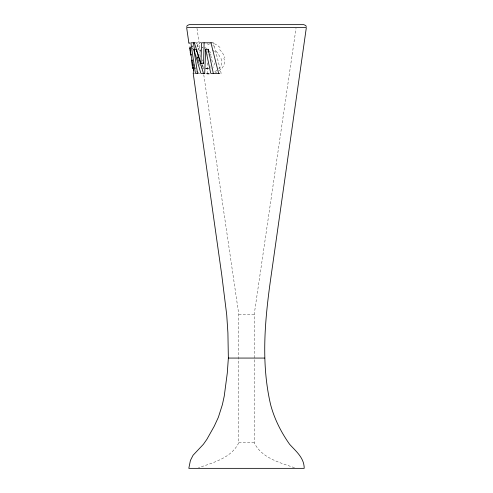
<?xml version="1.0" encoding="UTF-8"?>
<svg xmlns="http://www.w3.org/2000/svg" width="493" height="493" viewBox="0 0 493 493"><rect width="100%" height="100%" fill="white"/><g stroke="black" fill="none" stroke-linecap="round" stroke-linejoin="round"><path stroke-width="0.37" stroke-dasharray="2.46 1.85" d="M294.457 467.715C279.685 462.613 261.586 457.979 254.191 442.702L254.203 314.466L296.016 28.366M207.608 62.845L207.257 73.383L204.694 73.383M207.941 55.315L208.021 53.811M197.157 46.841L198.291 44.204L200.275 42.663M200.287 50.046L199.825 53.096L200.164 57.336M197.822 49.787L198.833 48.332L200.331 47.63M203.775 74.782L238.797 314.466L238.809 442.702C231.414 457.979 213.315 462.613 198.543 467.715M195.949 43.92L197.705 42.663L200.417 42.225A27.528 13.354 47.2 0 1 201.045 42.256M218.787 68.786C221.714 66.204 222.676 61.896 221.314 58.273M216.926 70.351L213.999 72.107M218.763 70.863C223.089 68.435 225.825 63.086 223.877 58.273M216.809 71.984L215.33 72.65M202.112 47.883L202.765 47.661M209.34 73.648L205.932 73.95M209.414 73.938L206.197 73.95M194.322 42.792L196.886 42.792L200.059 53.275M212.489 42.792L213.512 42.792L221.184 73.383L220.642 73.383M193.866 68.25L195.789 68.25L195.715 67.738M205.205 68.632L207.769 68.632M194.106 73.383L194.784 73.383M198.211 73.383L199.708 73.383M238.803 314.466L254.197 314.466M238.815 442.702L254.185 442.702M208.761 73.95L205.938 73.623M207.276 68.613L205.821 68.311M204.49 47.568L207.67 48.604M202.229 47.605L202.851 47.716M203.979 68.509L203.024 68.219M209.593 43.692L210.228 43.976M207.023 43.692L210.215 45.368M204.453 48.271L205.106 48.604M212.779 45.368L214.054 46.2M202.95 65.97L202.204 64.731M200.38 65.97L199.875 65.168M210.117 53.891L210.554 54.815M199.64 64.731L199.024 63.32M210.776 55.364L211.99 60.738M202.21 59.789L202.654 61.083M198.673 62.297L198.845 62.814M192.276 45.67L192.578 46.915M197.675 57.854L197.594 57.336M197.921 59.018L198.285 61.378M197.625 57.077L197.822 58.371M197.379 58.131L197.268 57.367M196.99 28.366L200.331 51.192M202.327 64.891L202.882 68.693M192.899 48.363L192.966 48.801M197.182 56.726L197.021 55.45M195.918 67.849L195.955 68.336M214.683 62.962A7.229 5.515 77.6 0 1 213.198 66.068M208.921 68.576A12.621 8.794 85.7 0 1 207.313 68.28M213.549 66.943A12.621 8.794 85.7 0 1 213.068 67.313M211.25 68.256A12.621 8.794 85.7 0 1 210.918 68.361M203.923 67.516A10.322 6.501 -87.4 0 1 202.759 66.327M209.124 50.915A12.085 7.395 68.5 0 1 211.688 54.39M219.644 49.694A17.31 15.024 72.5 0 1 224.907 57.934M214.43 43.698A27.565 19.893 64.8 0 1 220.389 47.815M196.929 47.088A11.721 5.472 77 0 1 197.034 46.662M198.137 60.805A21.846 7.888 81.2 0 1 197.675 58.094M202.179 68.878A15.006 6.347 82.1 0 1 201.28 66.912M212.2 60.75A7.777 5.996 77.1 0 1 212.175 62.124M210.831 65.933A7.777 5.996 77.1 0 1 210.69 66.124M208.348 68.361A12.621 8.794 85.7 0 1 205.784 68.521M210.979 66.943A12.621 8.794 85.7 0 1 210.505 67.313M202.999 68.379A10.322 6.501 -87.4 0 1 202.759 68.299M198.383 62.512A16.719 8.418 81.1 0 1 197.373 57.884M216.051 51.173A17.31 13.089 67.1 0 1 220.525 58.531M198.531 72.594A15.049 9.133 -80.2 0 1 196.75 71.023M212.582 50.126A27.565 15.16 55 0 1 215.447 52.782M196.085 71.842A7.814 0.783 84.6 0 1 196.066 72.132M196.029 72.483A8.738 0.678 86.1 0 1 195.992 72.317M192.486 47.661A7.457 0.881 81 0 1 192.757 49.066"/><path stroke-width="0.74" d="M204.108 42.792L203.554 63.659L200.99 63.659L201.545 42.792L212.23 42.792M193.207 73.309L221.733 274.767L226.712 314.805L227.908 332.849L228.358 358.066L227.285 373.084L224.253 396.039L222.405 404.58L218.356 417.306L214.227 426.248L206.826 439.417L203.375 444.31L193.065 455.261L190.409 460.462L188.807 468.35L304.206 468.35C304.23 457.849 296.028 451.378 289.625 444.31C281.115 432.262 274.354 418.877 270.595 404.58C260.631 361.942 265.092 317.603 271.267 274.767L306.35 27.577L186.65 27.577L188.837 42.854M204.694 73.383L205.698 49.3L208.262 49.3L213.327 73.383M193.441 71.719L193.262 73.174M208.095 52.307L208.262 49.3M186.711 26.542L187.248 25.537L189.189 24.65L303.811 24.65L305.752 25.537L306.289 26.542M191.389 60.084L192.042 60.084L192.116 60.59M189.639 47.938L190.273 47.92M194.501 42.792L190.871 42.792L195.431 73.383L198.001 73.383M197.57 73.383L193.866 49.3L196.46 49.405M193.755 68.065L192.473 68.065L192.288 65.797M192.572 68.25L193.225 68.25L193.151 67.738M204.909 73.383L200.861 73.383L193.866 49.3M219.903 73.383L210.764 73.383L205.698 49.3M228.358 358.066L264.642 358.066M190.655 54.945L191.296 54.951L191.229 54.513M203.104 62.371L203.554 63.659M200.99 63.659L194.322 42.792M203.424 73.383L197.243 52.375M218.621 73.383L210.949 42.792M196.867 50.97L196.485 49.51M191.376 60.417L192.091 64.269M189.589 48.086L190.095 51.081M196.436 49.3L196.83 51.894M190.551 54.778L190.199 51.833M193.435 42.792L194.476 49.805M190.68 50.502C190.495 57.293 193.706 63.486 193.459 70.32M192.128 64.534L192.134 64.577A4.474 0.308 81.9 0 1 192.245 65.68M194.106 65.119A19.689 0.622 62.3 0 1 193.983 64.866M190.033 46.73A7.457 1.189 81.7 0 1 190.748 50.496M188.992 43.378A8.134 0.807 80.3 0 1 189.509 43.218M192.301 46.521A32.791 0.881 47.6 0 1 192.122 46.305M193.367 69.846A7.814 0.659 85.6 0 1 193.367 71.232"/></g></svg>
